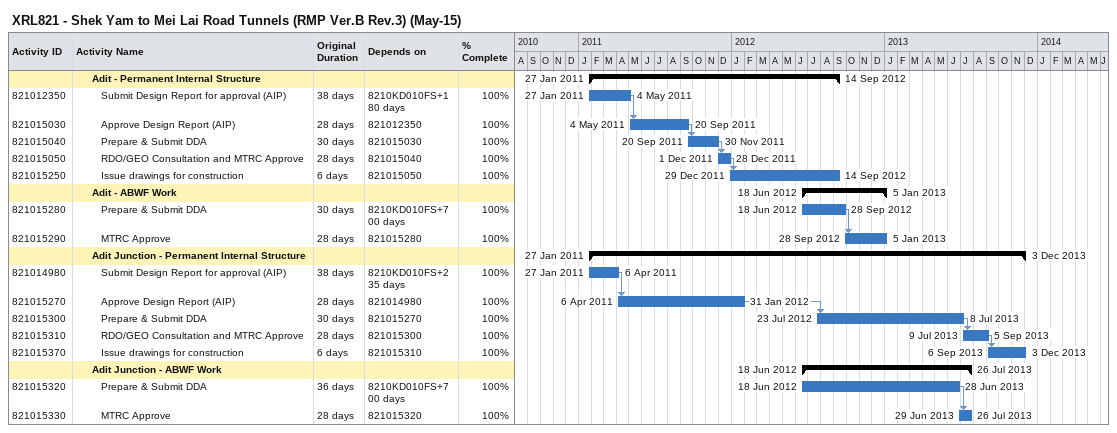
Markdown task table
XRL821 - Shek Yam to Mei Lai Road Tunnels (RMP Ver.B Rev.3) (May-15)

| ID | Level | Task | Original duration | Start | Finish | Predecessors | % complete |
|---|---|---|---|---|---|---|---|
|  | 3 | **Adit - Permanent Internal Structure** |  | 2011-01-27 | 2012-09-14 |  |  |
| 821012350 | 4 | Submit Design Report for approval (AIP) | 38d | 2011-01-27 | 2011-05-04 | 8210KD010FS+180d | 100 |
| 821015030 | 4 | Approve Design Report (AIP) | 28d | 2011-05-04 | 2011-09-20 | 821012350 | 100 |
| 821015040 | 4 | Prepare & Submit DDA | 30d | 2011-09-20 | 2011-11-30 | 821015030 | 100 |
| 821015050 | 4 | RDO/GEO Consultation and MTRC Approve | 28d | 2011-12-01 | 2011-12-28 | 821015040 | 100 |
| 821015250 | 4 | Issue drawings for construction | 6d | 2011-12-29 | 2012-09-14 | 821015050 | 100 |
|  | 3 | **Adit - ABWF Work** |  | 2012-06-18 | 2013-01-05 |  |  |
| 821015280 | 4 | Prepare & Submit DDA | 30d | 2012-06-18 | 2012-09-28 | 8210KD010FS+700d | 100 |
| 821015290 | 4 | MTRC Approve | 28d | 2012-09-28 | 2013-01-05 | 821015280 | 100 |
|  | 3 | **Adit Junction - Permanent Internal Structure** |  | 2011-01-27 | 2013-12-03 |  |  |
| 821014980 | 4 | Submit Design Report for approval (AIP) | 38d | 2011-01-27 | 2011-04-06 | 8210KD010FS+235d | 100 |
| 821015270 | 4 | Approve Design Report (AIP) | 28d | 2011-04-06 | 2012-01-31 | 821014980 | 100 |
| 821015300 | 4 | Prepare & Submit DDA | 30d | 2012-07-23 | 2013-07-08 | 821015270 | 100 |
| 821015310 | 4 | RDO/GEO Consultation and MTRC Approve | 28d | 2013-07-09 | 2013-09-05 | 821015300 | 100 |
| 821015370 | 4 | Issue drawings for construction | 6d | 2013-09-06 | 2013-12-03 | 821015310 | 100 |
|  | 3 | **Adit Junction - ABWF Work** |  | 2012-06-18 | 2013-07-26 |  |  |
| 821015320 | 4 | Prepare & Submit DDA | 36d | 2012-06-18 | 2013-06-28 | 8210KD010FS+700d | 100 |
| 821015330 | 4 | MTRC Approve | 28d | 2013-06-29 | 2013-07-26 | 821015320 | 100 |
